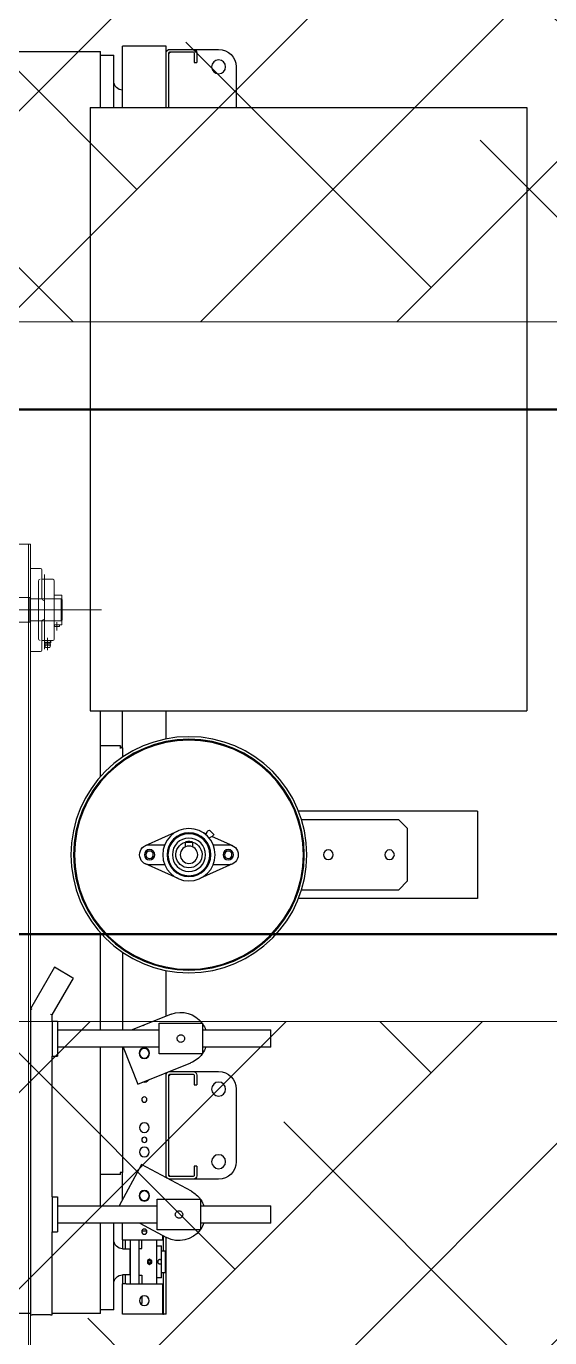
# Model space of a CAD drawing. Header units: millimetres. Extents: x 163705 to 1616509, y 81827 to 302547.
# Drawn here: x 226064 to 226663, y 147198 to 148698 of the extents above; entities that cross this region are included whole.
import ezdxf

# ---------------------------------------------------------------- set-up
doc = ezdxf.new("R2010")
doc.units = ezdxf.units.MM
doc.header["$LTSCALE"] = 10
doc.linetypes.add('CENTER2', pattern=[28.575, 19.05, -3.175, 3.175, -3.175])
for name, color, linetype, lineweight in [('1-中心线', 1, 'CENTER2', 0), ('1-填充', 8, 'Continuous', 18), ('1-设备轮廓', 2, 'Continuous', 18)]:
    doc.layers.add(name, color=color, linetype=linetype, lineweight=lineweight)

# ---------------------------------------------------------------- blocks, each defined once
blk = doc.blocks.new('A$C5A5F0ED2')
at = {"layer": '1-填充'}
h = blk.add_hatch(dxfattribs=at)
h.set_pattern_fill('ANSI38', color=256, scale=50)
h.paths.add_polyline_path([(100, 100), (5900, 100), (5900, 1900), (100, 1900)])
h.paths.add_polyline_path([(675, 1000, 1), (1325, 1000, 1)], flags=16)
h.paths.add_polyline_path([(3325, 1000, 0.677608), (2764.3, 776.2, 0.677608)], flags=16)
h.paths.add_polyline_path([(5325, 1000, 0.677608), (4764.3, 776.2, 0.677608)], flags=16)
for points in [[(0, 0), (6000, 0), (6000, 2000), (0, 2000)], [(100, 100), (5900, 100), (5900, 1900), (100, 1900)]]:
    blk.add_lwpolyline(points, close=True, dxfattribs=at)
blk = doc.blocks.new('A$C7121566b')
at = {"layer": '1-设备轮廓', "lineweight": 50, "ltscale": 5}
for points in [[(4499.7, 7700.1), (47799.6, 7700.1)], [(4499.7, 7100.1), (47799.6, 7100.1)]]:
    blk.add_lwpolyline(points, dxfattribs=at)
for p in [(10999.7, 7700.1), (10999.7, 5100.1)]:
    blk.add_blockref('A$C5A5F0ED2', p)
blk = doc.blocks.new('A$Ce0621208')
for p, q in [((-1039.1, 993.7), (-1039.1, 366.8)), ((-1039.1, 867.7), (-1039.1, 332.3)), ((-1053.1, 814), (-1053.1, 396)), ((-1025.1, 814), (-1025.1, 396)), ((-1114.1, 395), (-1114.1, 415)), ((1899.8, 397.5), (-1114.1, 397.5)), ((1899.8, 395), (-1114.1, 395)), ((-991.6, 395), (-1086.6, 395)), ((-1086.6, 395), (-1086.6, 383.5)), ((-1053.1, 396), (-1052.1, 395)), ((-1025.1, 396), (-1053.1, 396)), ((-1026.1, 395), (-1052.1, 395)), ((-1051.6, 395), (-1051.6, 360)), ((-1026.6, 395), (-1026.6, 360)), ((-1025.1, 396), (-1026.1, 395)), ((-991.6, 395), (-991.6, 383.5)), ((-1052, 382), (-1085.1, 382)), ((-998.4, 379), (-1079.7, 379)), ((-1074.1, 382), (-1074.1, 369.5)), ((-1006.1, 386), (-1072.1, 386)), ((-993.1, 382), (-1026.1, 382)), ((-994.3, 379), (-1010.9, 379)), ((-993, 375.5), (-1007.1, 375.5)), ((-1004.1, 382), (-1004.1, 369.5)), ((-1004.1, 382), (-1004.1, 375.8)), ((-1004.1, 382), (-1004.1, 375.8)), ((-1004.1, 381.1), (-1004.1, 382)), ((-1004.1, 381.1), (-1004.1, 375.8)), ((-1003.8, 379), (-1004.1, 378.7)), ((-1004.1, 378.7), (-1004.1, 372.3)), ((-1004.1, 378.7), (-1004.1, 372.3)), ((-1004.1, 377.6), (-1004.1, 378.6)), ((-1004.1, 377.6), (-1004.1, 372.3)), ((-1001.7, 379), (-1003.8, 379)), ((-1000.4, 378.3), (-1000.4, 372.7)), ((-998.7, 378.8), (-998.7, 372.2)), ((-996, 377.9), (-998.7, 378.8)), ((-996, 377.9), (-996, 373.1)), ((-996, 377.9), (-996, 373.1)), ((-996, 377.9), (-996, 373.1)), ((-996, 377.9), (-996, 373.1)), ((-1005.6, 368), (-1072.6, 368)), ((-1056.1, 368), (-1056.1, 359.2)), ((-1051.6, 360), (-1050.6, 359)), ((-1051.6, 360), (-1026.6, 360)), ((-1026.6, 360), (-1027.6, 359)), ((-1015.7, 364.8), (-1025.1, 364.8)), ((-1022.1, 368), (-1022.1, 359.2)), ((-1020.1, 367.8), (-1022.1, 367.8)), ((-1020.1, 361.8), (-1022.1, 361.8)), ((-1020.1, 367.8), (-1020.1, 361.8)), ((-1004.1, 372.3), (-1003.8, 372)), ((-1001.7, 372), (-1003.8, 372)), ((-996, 373.1), (-998.7, 372.2)), ((-1022.1, 359.2), (-1056.1, 359.2)), ((-1027.6, 359), (-1050.6, 359))]:
    blk.add_line(p, q)
for centre, radius, start, end in [((-1085.1, 383.5), 1.5, 180, 270), ((-1072.1, 384), 2, 90, 180), ((-1052, 380), 2, 0, 90), ((-1026.1, 380), 2, 90, 180), ((-1006.1, 384), 2, 0, 90), ((-1001.4, 377.3), 2.64, 138.589, 221.411), ((-1001.4, 373.8), 2.64, 138.22, 221.411), ((-1004.4, 377.3), 2.64, 318.589, 41.411), ((-1004.4, 373.8), 2.64, 318.589, 41.411), ((-998.3, 383.9), 6, 234.807, 249.039), ((-998.7, 375.5), 3.3, 90, 121.953), ((-993.1, 383.5), 1.5, 270, 0), ((-1072.6, 369.5), 1.5, 180, 270), ((-1005.6, 369.5), 1.5, 270, 0), ((-998.3, 367.1), 6, 110.961, 125.192), ((-1000.6, 371.9), 0.8, 61.408, 77.796), ((-998.7, 375.5), 3.3, 238.047, 270)]:
    blk.add_arc(centre, radius, start, end)
at = {"layer": '1-中心线'}
blk.add_line((-1039.1, 313.9), (-1039.1, 1031), dxfattribs=at)
blk = doc.blocks.new('G$C126DDED6')
at = {"rotation": 90}
blk.add_blockref('A$Ce0621208', (1640, 2164.1), dxfattribs=at)
blk = doc.blocks.new('11')
at = {"lineweight": 25}
for p, q in [((950.5, -1144.3), (950.5, -1644.3)), ((2393.5, -1563.9), (2393.5, -1144.3)), ((1997.7, -1591.4), (2045.3, -1563.9)), ((2045.9, -1565.9), (2045.3, -1563.9)), ((2045.3, -1563.9), (2395.3, -1563.9)), ((2395.3, -1563.9), (2395.3, -1565.9)), ((2395.3, -1586.9), (2395.3, -1565.9)), ((2052, -1588.9), (2010.2, -1613.1)), ((2052, -1588.9), (2051.5, -1586.9)), ((2059.2, -1588.9), (2052, -1588.9)), ((2059.2, -1588.9), (2059.2, -1594.9)), ((2059.2, -1588.9), (2099.2, -1588.9)), ((2260.3, -1588.9), (2099.2, -1588.9)), ((2099.2, -1588.9), (2099.2, -1594.9)), ((2260.3, -1588.9), (2260.3, -1594.9)), ((2260.3, -1588.9), (2300.3, -1588.9)), ((2395.3, -1588.9), (2300.3, -1588.9)), ((2300.3, -1588.9), (2300.3, -1594.9)), ((2393.5, -1644.3), (2393.5, -1588.9)), ((2395.3, -1586.9), (2395.3, -1588.9)), ((1998.7, -1593.2), (1997.7, -1591.4)), ((2009.2, -1611.4), (1998.7, -1593.2)), ((2059.2, -1594.9), (2099.2, -1594.9)), ((2069.2, -1594.9), (2069.2, -1711.1)), ((2089.2, -1711.1), (2089.2, -1594.9)), ((2260.3, -1594.9), (2300.3, -1594.9)), ((2270.3, -1594.9), (2270.3, -1708.9)), ((2290.3, -1708.9), (2290.3, -1594.9)), ((2010.2, -1613.1), (2009.2, -1611.4)), ((1014.5, -1632.4), (1704.5, -1632.4)), ((1014.5, -1632.4), (1014.5, -1646.6)), ((1704.5, -1632.4), (1704.5, -1646.6)), ((1009.5, -1644.3), (950.5, -1644.3)), ((954.5, -1644.3), (954.5, -1659.3)), ((1014.5, -1644.3), (1009.5, -1644.3)), ((1014.5, -1646.6), (1014.5, -1647.7)), ((1014.5, -1647.7), (1014.5, -2101.1)), ((1779.4, -1644.3), (1704.5, -1644.3)), ((1704.5, -1646.6), (1704.5, -1647.7)), ((1704.5, -1647.7), (1704.5, -2101.1)), ((1744.5, -1667.1), (1744.5, -1644.3)), ((1785.6, -1644.3), (1784, -1644.3)), ((1954, -1644.3), (1952.4, -1644.3)), ((2069.2, -1644.3), (1958.6, -1644.3)), ((2270.3, -1644.3), (2089.2, -1644.3)), ((2234.5, -1667.1), (2234.5, -1644.3)), ((2334.5, -1644.3), (2290.3, -1644.3)), ((2393.5, -1644.3), (2334.5, -1644.3)), ((2389.5, -1659.3), (2389.5, -1644.3)), ((1014.5, -1659.3), (954.5, -1659.3)), ((2389.5, -1659.3), (2290.3, -1659.3)), ((1014.5, -1669.3), (944.5, -1669.3)), ((944.5, -1673.3), (944.5, -1669.3)), ((944.5, -1715.3), (944.5, -1673.3)), ((1746.7, -1669.3), (1704.5, -1669.3)), ((1744.5, -1667.1), (1746, -1667.1)), ((1746.7, -1669.3), (1746.7, -1667.8)), ((1746.7, -1669.3), (1757.4, -1669.3)), ((1761.1, -1669.3), (1762.3, -1669.3)), ((1975.7, -1669.3), (1976.9, -1669.3)), ((1980.6, -1669.3), (2069.2, -1669.3)), ((2089.2, -1669.3), (2232.3, -1669.3)), ((2089.2, -1670.1), (2131.3, -1686.9)), ((2223.1, -1690.9), (2270.3, -1665.5)), ((2232.3, -1669.3), (2232.3, -1667.8)), ((2263.2, -1669.3), (2232.3, -1669.3)), ((2234.5, -1667.1), (2233, -1667.1)), ((2309.5, -1669.3), (2290.3, -1669.3)), ((2309.5, -1669.3), (2309.5, -1673.3)), ((2309.5, -1669.3), (2319.5, -1669.3)), ((2309.5, -1672.3), (2319.5, -1672.3)), ((2309.5, -1673.3), (2309.5, -1715.3)), ((2359.5, -1678.3), (2309.5, -1678.3)), ((2319.5, -1669.3), (2319.5, -1677.8)), ((2319.5, -1677.8), (2334.5, -1677.8)), ((2322, -1677.8), (2322, -1678.3)), ((2334.5, -1677.8), (2349.5, -1677.8)), ((2347, -1678.3), (2347, -1677.8)), ((2349.5, -1677.8), (2349.5, -1669.3)), ((2349.5, -1669.3), (2359.5, -1669.3)), ((2349.5, -1672.3), (2359.5, -1672.3)), ((2394.5, -1669.3), (2359.5, -1669.3)), ((2359.5, -1673.3), (2359.5, -1669.3)), ((2359.5, -1673.3), (2359.5, -1715.3)), ((2394.5, -1673.3), (2394.5, -1669.3)), ((2394.5, -1715.3), (2394.5, -1673.3)), ((2051.4, -1724.9), (2069.2, -1680.4)), ((2131.3, -1686.9), (2107.1, -1747.3)), ((2253.9, -1748.2), (2223.1, -1690.9)), ((2290.3, -1689.2), (2306.7, -1719.7)), ((2298.9, -1691.5), (2298.9, -1697.1)), ((2359.5, -1688.5), (2309.5, -1688.5)), ((2319.3, -1691.3), (2309.5, -1691.3)), ((2319.3, -1688.5), (2319.3, -1691.3)), ((2349.7, -1688.5), (2349.7, -1691.3)), ((2349.7, -1691.3), (2359.5, -1691.3)), ((2374.4, -1691.3), (2382, -1691.3)), ((2382, -1691.3), (2382, -1689.7)), ((1858.5, -1695.6), (1841.6, -1733)), ((1857.5, -1700.3), (1857.5, -1717.6)), ((1896.3, -1733), (1879.5, -1695.6)), ((1880.5, -1717.6), (1880.5, -1700.3)), ((2262.8, -1708.9), (2262.8, -1758.9)), ((2297.8, -1708.9), (2262.8, -1708.9)), ((2297.8, -1758.9), (2297.8, -1708.9)), ((2309.5, -1708.3), (2359.5, -1708.3)), ((2316.2, -1708.3), (2316.2, -1713.8)), ((2331.5, -1700.3), (2333, -1697.8)), ((2333, -1702.9), (2331.5, -1700.3)), ((2333, -1697.8), (2336, -1697.8)), ((2336, -1702.9), (2333, -1702.9)), ((2336, -1697.8), (2337.4, -1700.3)), ((2337.4, -1700.3), (2336, -1702.9)), ((2352.8, -1713.8), (2352.8, -1708.3)), ((944.5, -1719.3), (944.5, -1715.3)), ((952, -1719.3), (944.5, -1719.3)), ((948, -1723.3), (948, -1750.3)), ((951, -1723.3), (951, -1750.3)), ((951, -1723.3), (952, -1723.3)), ((1014.5, -1719.3), (952, -1719.3)), ((1014.5, -1722.3), (952, -1722.3)), ((952, -1722.3), (952, -1723.3)), ((1736.5, -1719.3), (1704.5, -1719.3)), ((1740.6, -1719.3), (1739.6, -1719.3)), ((1998.4, -1719.3), (1997.4, -1719.3)), ((2053.6, -1719.3), (2001.5, -1719.3)), ((2061.7, -1711.1), (2061.7, -1761.1)), ((2096.7, -1711.1), (2061.7, -1711.1)), ((2096.7, -1761.1), (2096.7, -1711.1)), ((2117, -1723.3), (2117, -1750.3)), ((2121, -1719.3), (2118.3, -1719.3)), ((2120, -1723.3), (2120, -1750.3)), ((2120, -1723.3), (2121, -1723.3)), ((2236, -1719.3), (2121, -1719.3)), ((2236, -1722.3), (2121, -1722.3)), ((2121, -1722.3), (2121, -1723.3)), ((2238.4, -1719.3), (2236, -1719.3)), ((2236, -1723.3), (2236, -1722.3)), ((2236, -1723.3), (2237, -1723.3)), ((2237, -1750.3), (2237, -1723.3)), ((2240, -1750.3), (2240, -1723.3)), ((2309.5, -1715.3), (2304.4, -1715.3)), ((2322, -1716.3), (2304.9, -1716.3)), ((2394.5, -1719.3), (2306.5, -1719.3)), ((2332.7, -1713.8), (2316.2, -1713.8)), ((2322, -1713.8), (2322, -1718.3)), ((2347, -1718.3), (2322, -1718.3)), ((2336.3, -1713.8), (2332.7, -1713.8)), ((2352.8, -1713.8), (2336.3, -1713.8)), ((2347, -1718.3), (2347, -1713.8)), ((2394.5, -1716.3), (2347, -1716.3)), ((2394.5, -1715.3), (2359.5, -1715.3)), ((2394.5, -1715.3), (2394.5, -1716.3)), ((2394.5, -1719.3), (2394.5, -1716.3)), ((948, -1750.3), (948, -1779.3)), ((952, -1751.3), (963, -1751.3)), ((952, -1754.3), (963, -1754.3)), ((963, -1751.3), (963, -1754.3)), ((1859.8, -1741.3), (1854.5, -1741.3)), ((1854.5, -1741.3), (1854.5, -1749.3)), ((1854.5, -1749.3), (1859.8, -1749.3)), ((1854.6, -1741.1), (1854.6, -1741.1)), ((1854.6, -1749.6), (1854.6, -1749.6)), ((2117, -1750.3), (2117, -1779.3)), ((2121, -1751.3), (2132, -1751.3)), ((2121, -1754.3), (2132, -1754.3)), ((2132, -1751.3), (2132, -1754.3)), ((2225, -1751.3), (2236, -1751.3)), ((2225, -1754.3), (2225, -1751.3)), ((2225, -1754.3), (2236, -1754.3)), ((2240, -1779.3), (2240, -1750.3)), ((1840.7, -1768.7), (1845.7, -1773.6)), ((1841.6, -1757.7), (1845, -1765.1)), ((1845.8, -1764.3), (1845.1, -1765)), ((1849.3, -1769.2), (1850, -1768.5)), ((1879.5, -1795), (1896.3, -1757.7)), ((2096.7, -1761.1), (2061.7, -1761.1)), ((2069.2, -1761.1), (2069.2, -1838.9)), ((2089.2, -1838.9), (2089.2, -1761.1)), ((2297.8, -1758.9), (2262.8, -1758.9)), ((2270.3, -1758.9), (2270.3, -1838.9)), ((2290.3, -1838.9), (2290.3, -1758.9)), ((1848, -1771.8), (1858.5, -1795)), ((1857.5, -1773), (1857.5, -1790.3)), ((1880.5, -1790.3), (1880.5, -1773)), ((968, -1799.3), (1014.5, -1799.3)), ((2137, -1799.3), (2220, -1799.3)), ((2087.2, -1838.9), (2069.2, -1838.9)), ((2089.2, -1838.9), (2087.2, -1838.9)), ((2270.4, -1838.9), (2270.3, -1838.9)), ((2290.3, -1838.9), (2270.4, -1838.9)), ((1819, -1867.5), (1819, -1866.4)), ((1819, -2075.3), (1819, -1870.7)), ((1829, -1871.1), (1829, -1870.1)), ((1829, -1985.3), (1829, -1874.3)), ((1909, -1870.1), (1909, -1871.1)), ((1909, -1874.3), (1909, -1985.3)), ((1919, -1867.5), (1919, -1866.4)), ((1919, -2075.3), (1919, -1870.7)), ((1839, -1995.3), (1829, -1985.3)), ((1909, -1985.3), (1899, -1995.3)), ((1899, -1995.3), (1839, -1995.3)), ((1819, -2075.3), (1824, -2075.3)), ((1824, -2075.3), (1914, -2075.3)), ((1914, -2075.3), (1919, -2075.3)), ((1014.5, -2101.1), (1014.5, -2102.6)), ((1014.5, -2102.6), (1014.5, -2131.8)), ((1704.5, -2101.1), (1704.5, -2102.6)), ((1704.5, -2102.6), (1704.5, -2131.8)), ((1014.5, -2131.8), (1704.5, -2131.8)), ((1014.5, -2131.8), (1704.5, -2131.8)), ((1014.5, -2131.8), (1014.5, -2131.8)), ((1704.5, -2131.8), (1704.5, -2131.8))]:
    blk.add_line(p, q, dxfattribs=at)
blk.add_lwpolyline([(2064.2, -1692.9), (2063.9, -1693.5), (2063.8, -1694.1)], dxfattribs=at)
for centre, radius in [((1869, -1745.3), 135), ((1869, -1745.3), 132), ((1869, -1745.3), 131), ((1869, -1700.3), 6), ((2096, -1694.3), 6), ((2096, -1694.3), 5.5), ((2149, -1694.3), 3), ((2181, -1694.3), 5.5), ((2195, -1694.3), 3), ((2209, -1694.3), 5.5), ((2259, -1694.3), 6), ((2259, -1694.3), 5.5), ((2300, -1694.3), 3), ((2379, -1694.3), 5.5), ((1869, -1700.3), 4.25), ((2334.5, -1700.3), 2.02), ((2334.5, -1700.3), 1.4), ((1869, -1745.3), 30), ((1869, -1745.3), 25), ((1869, -1745.3), 24), ((1869, -1745.3), 19), ((1869, -1745.3), 10), ((968, -1779.3), 8), ((1869, -1790.3), 6), ((2137, -1779.3), 8), ((2220, -1779.3), 8), ((1869, -1790.3), 4.25), ((1869, -1904.8), 5.5), ((1869, -1974.8), 5.5)]:
    blk.add_circle(centre, radius, dxfattribs=at)
for centre, radius, start, end in [((984.5, -1669.3), 10, 0, 90), ((2309.5, -1669.3), 10, 0, 90), ((2359.5, -1669.3), 10, 90, 180), ((1869, -1700.3), 11.5, 0, 180), ((2124, -1694.3), 5.5, 294.9989, 21.2828), ((952, -1723.3), 4, 90, 180), ((952, -1723.3), 1, 90, 180), ((2121, -1723.3), 4, 90, 180), ((2121, -1723.3), 1, 90, 180), ((2236, -1723.3), 4, 0, 90), ((2236, -1723.3), 1, 0, 90), ((2280.3, -1733.9), 30, 305.6853, 28.3018), ((1869, -1745.3), 15, 195.3729, 164.6271), ((2079.2, -1736.1), 30, 158.1409, 234.3147), ((952, -1750.3), 4, 180, 270), ((952, -1750.3), 1, 180, 270), ((2079.2, -1736.1), 30, 305.6853, 338.1409), ((2121, -1750.3), 4, 180, 270), ((2121, -1750.3), 1, 180, 270), ((2236, -1750.3), 1, 270, 360), ((2236, -1750.3), 4, 270, 360), ((2280.3, -1733.9), 30, 208.3018, 234.3147), ((1844.6, -1769.8), 4, 135, 163.9384), ((1844.6, -1769.8), 4, 105.0736, 135), ((1842.6, -1762.5), 3.5, 285.0736, 315), ((1851.8, -1771.7), 3.5, 135, 164.9264), ((2079.2, -1736.1), 30, 236.4427, 250.5288), ((2079.2, -1736.1), 30, 289.4712, 303.5573), ((2280.3, -1733.9), 30, 236.4427, 250.5288), ((2280.3, -1733.9), 30, 289.4712, 303.5573), ((968, -1779.3), 20, 180, 270), ((1844.6, -1769.8), 4, 286.0556, 315), ((1844.6, -1769.8), 4, 315, 344.9264), ((2137, -1779.3), 20, 180, 270), ((2220, -1779.3), 20, 270, 360), ((1869, -1790.3), 11.5, 180, 0)]:
    blk.add_arc(centre, radius, start, end, dxfattribs=at)
for points in [[(1747, -1666.8), (1746.7, -1666.8), (1746, -1666.9), (1745.2, -1667), (1744.6, -1667), (1744.5, -1667.1), (1744.5, -1667.1)], [(1747, -1666.8), (1746.9, -1666.8), (1746.6, -1666.9), (1746.3, -1667), (1746, -1667), (1746, -1667.1), (1746, -1667.1)], [(1746.7, -1669.3), (1746.7, -1669.3), (1746.8, -1669.2), (1746.8, -1668.6), (1746.9, -1667.8), (1747, -1667.1), (1747, -1666.8)], [(1746.7, -1667.8), (1746.7, -1667.8), (1746.8, -1667.8), (1746.8, -1667.5), (1746.9, -1667.2), (1747, -1667), (1747, -1666.8)], [(2234.5, -1667.1), (2234.5, -1667.1), (2234.4, -1667), (2233.8, -1667), (2233, -1666.9), (2232.3, -1666.8), (2232, -1666.8)], [(2232, -1666.8), (2232, -1667.1), (2232.1, -1667.8), (2232.1, -1668.6), (2232.2, -1669.2), (2232.3, -1669.3), (2232.3, -1669.3)], [(2232, -1666.8), (2232, -1667), (2232.1, -1667.2), (2232.1, -1667.5), (2232.2, -1667.8), (2232.3, -1667.8), (2232.3, -1667.8)], [(2233, -1667.1), (2233, -1667.1), (2232.9, -1667), (2232.7, -1667), (2232.4, -1666.9), (2232.1, -1666.8), (2232, -1666.8)]]:
    blk.add_open_spline(points, degree=3, dxfattribs=at)
for points, knots in [([(2332.7, -1713.8), (2332.5, -1713.6), (2332.2, -1713.2), (2332, -1712.6), (2332, -1711.9), (2332.1, -1711.3), (2332.5, -1710.5), (2333.1, -1710), (2333.9, -1709.6), (2334.8, -1709.6), (2335.6, -1709.8), (2336.3, -1710.3), (2336.8, -1711), (2337, -1711.7), (2337, -1712.3), (2336.9, -1713), (2336.6, -1713.5), (2336.4, -1713.8), (2336.3, -1713.8)], [0, 0, 0, 0, 0.738281, 1.582153, 1.868466, 2.705246, 3.541836, 4.383359, 5.228166, 6.06765, 6.90158, 7.738229, 8.581696, 9.425568, 9.711881, 10.548661, 11.385251, 11.579292, 11.579292, 11.579292, 11.579292]), ([(2332.7, -1713.8), (2332.5, -1713.6), (2332.2, -1713.3), (2332, -1712.5), (2332, -1711.8), (2332.2, -1711.1), (2332.6, -1710.5), (2333.1, -1710), (2333.8, -1709.7), (2334.5, -1709.6), (2335.2, -1709.7), (2335.9, -1710), (2336.4, -1710.5), (2336.8, -1711.1), (2337, -1711.8), (2337, -1712.5), (2336.8, -1713.3), (2336.5, -1713.6), (2336.3, -1713.8)], [0, 0, 0, 0, 0.722717, 1.445507, 2.172605, 2.896361, 3.619739, 4.342419, 5.065399, 5.788994, 6.512964, 7.237053, 7.960996, 8.684401, 9.406958, 10.133012, 10.857027, 11.580877, 11.580877, 11.580877, 11.580877]), ([(2079.2, -1740.3), (2078.8, -1740.3), (2077.8, -1740.2), (2076.6, -1739.5), (2075.6, -1738.4), (2075, -1737.1), (2074.9, -1735.7), (2075.3, -1734.3), (2076.1, -1733.1), (2077.3, -1732.2), (2078.6, -1731.8), (2080.1, -1731.8), (2081.4, -1732.3), (2082.5, -1733.3), (2083.3, -1734.5), (2083.6, -1735.9), (2083.4, -1737.3), (2082.7, -1738.6), (2081.7, -1739.6), (2080.5, -1740.2), (2079.6, -1740.3), (2079.2, -1740.3)], [0, 0, 0, 0, 1.403579, 2.806217, 4.233469, 5.680209, 7.099249, 8.486255, 9.886899, 11.325041, 12.767223, 14.174394, 15.562365, 16.974101, 18.418175, 19.853155, 21.249386, 22.638598, 24.062294, 25.509219, 26.669433, 26.669433, 26.669433, 26.669433]), ([(2280.3, -1738.2), (2279.9, -1738.1), (2278.9, -1738.1), (2277.7, -1737.3), (2276.7, -1736.3), (2276.1, -1735), (2276, -1733.5), (2276.4, -1732.1), (2277.2, -1731), (2278.3, -1730.1), (2279.7, -1729.7), (2281.2, -1729.7), (2282.5, -1730.2), (2283.6, -1731.1), (2284.4, -1732.4), (2284.7, -1733.8), (2284.5, -1735.2), (2283.8, -1736.5), (2282.8, -1737.5), (2281.6, -1738.1), (2280.7, -1738.2), (2280.3, -1738.2)], [0, 0, 0, 0, 1.403579, 2.806217, 4.233469, 5.680209, 7.099249, 8.486255, 9.886899, 11.325041, 12.767223, 14.174394, 15.562365, 16.974101, 18.418175, 19.853155, 21.249386, 22.638598, 24.062294, 25.509219, 26.669433, 26.669433, 26.669433, 26.669433]), ([(1854.5, -1749.2), (1854.4, -1749), (1854.3, -1748.5), (1854.1, -1747.3), (1854, -1746.2), (1854, -1745.1), (1854, -1743.9), (1854.2, -1742.7), (1854.4, -1741.8), (1854.5, -1741.5), (1854.5, -1741.3)], [0, 0, 0, 0, 1.075967, 2.202458, 3.33462, 3.813407, 4.903883, 5.993388, 7.108382, 7.94019, 7.94019, 7.94019, 7.94019]), ([(1854.5, -1749.3), (1854.5, -1749.3), (1854.5, -1749.2), (1854.4, -1748.8), (1854.3, -1748.2), (1854.1, -1747.3), (1854, -1746.4), (1854, -1745.3), (1854, -1744.3), (1854.1, -1743.3), (1854.3, -1742.5), (1854.4, -1741.8), (1854.5, -1741.4), (1854.5, -1741.3), (1854.5, -1741.3)], [0, 0, 0, 0, 0.022453, 0.823458, 1.624944, 2.424082, 3.222501, 4.026976, 4.825872, 5.627119, 6.42824, 7.226832, 8.026413, 8.048968, 8.048968, 8.048968, 8.048968]), ([(1854.6, -1741.1), (1854.6, -1741.1), (1854.6, -1741.1), (1854.6, -1741.2), (1854.5, -1741.3)], [0, 0, 0, 0, 0.0885653, 0.2685261, 0.2685261, 0.2685261, 0.2685261]), ([(1854.5, -1749.3), (1854.6, -1749.4), (1854.6, -1749.6), (1854.6, -1749.5), (1854.6, -1749.5)], [0, 0, 0, 0, 0.180596, 0.2687253, 0.2687253, 0.2687253, 0.2687253])]:
    blk.add_open_spline(points, degree=3, knots=knots, dxfattribs=at)
blk = doc.blocks.new('A$C790c3438')
at = {"xscale": -1, "rotation": 89.99999999999977}
blk.add_blockref('11', (-20639.6, 10613.1), dxfattribs=at)
at = {"layer": '1-设备轮廓', "xscale": -1, "rotation": 180}
blk.add_blockref('G$C126DDED6', (-20320.5, 10149.1), dxfattribs=at)

msp = doc.modelspace()

# ---------------------------------------------------------------- block references
for name, p in [('A$C790c3438', (245144.313, 139006.156)), ('A$C7121566b', (209928.183, 140559.499))]:
    msp.add_blockref(name, p)

doc.saveas('drawing.dxf')
